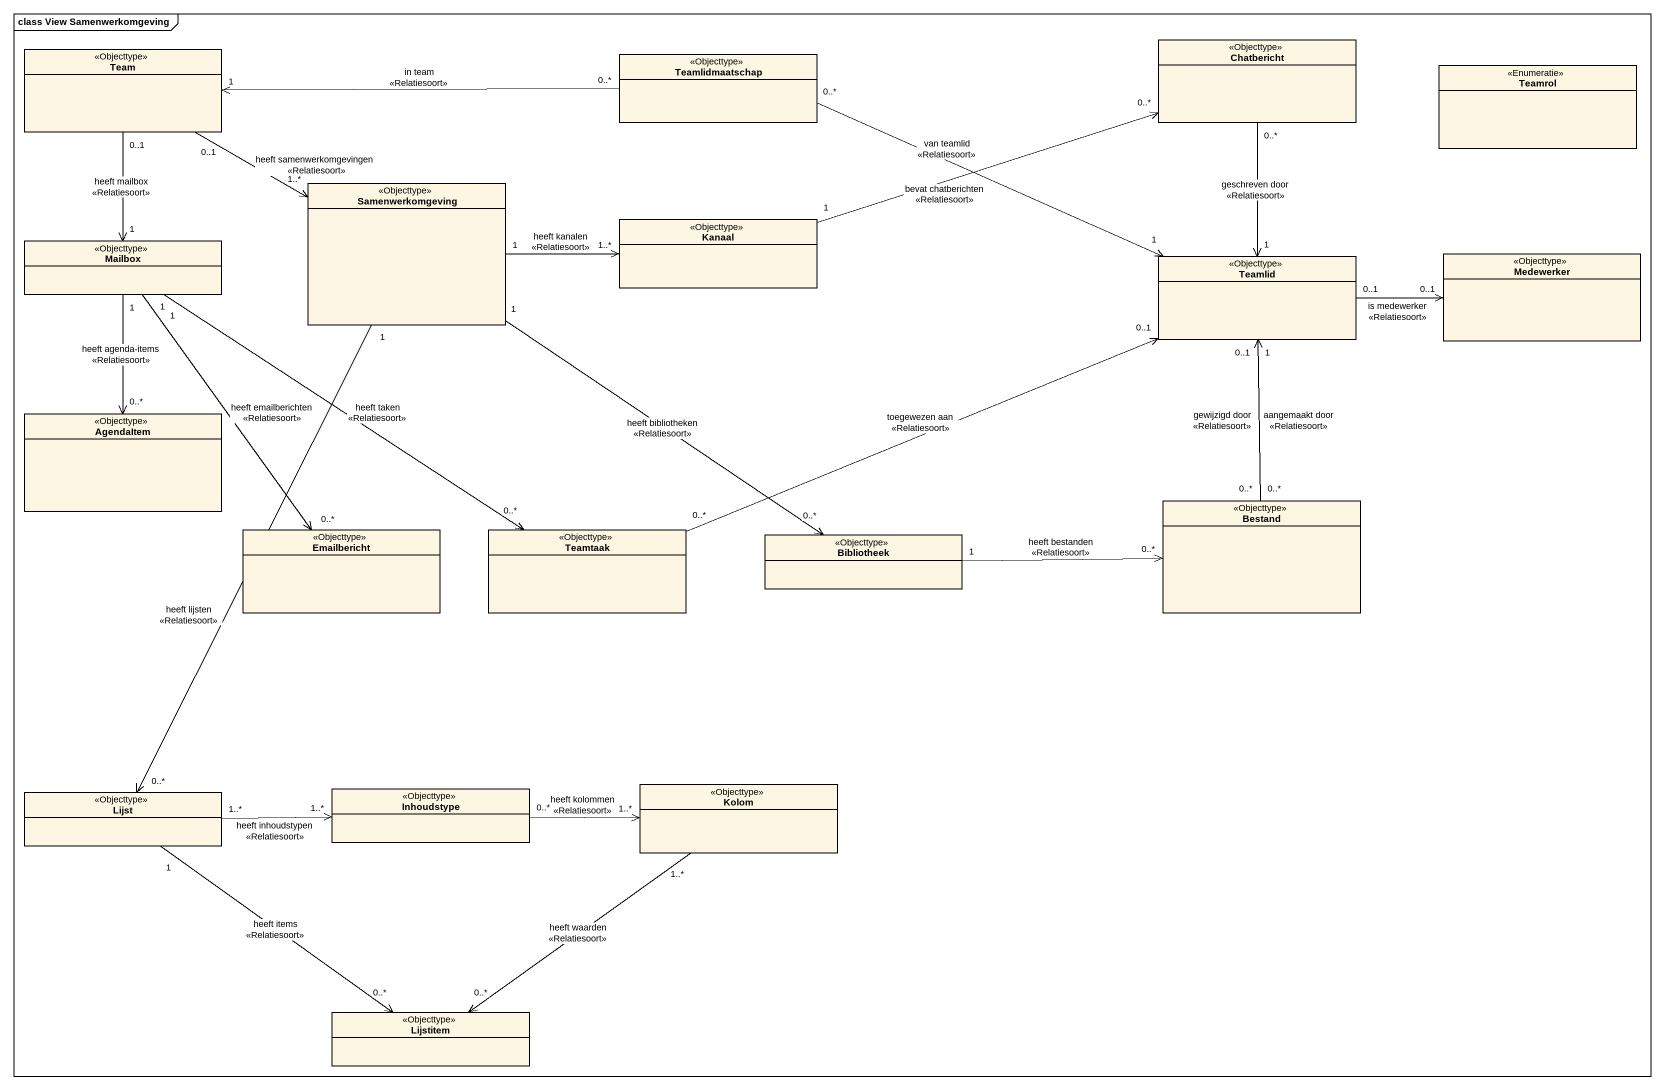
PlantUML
@startuml
mainframe class View Samenwerkomgeving
hide circle
hide empty members
class Team <<Objecttype>>
class Teamlidmaatschap <<Objecttype>>
class Chatbericht <<Objecttype>>
enum Teamrol <<Enumeratie>>
class Samenwerkomgeving <<Objecttype>>
class Mailbox <<Objecttype>>
class Kanaal <<Objecttype>>
class Teamlid <<Objecttype>>
class Medewerker <<Objecttype>>
class AgendaItem <<Objecttype>>
class Bestand <<Objecttype>>
class Emailbericht <<Objecttype>>
class Teamtaak <<Objecttype>>
class Bibliotheek <<Objecttype>>
class Lijst <<Objecttype>>
class Inhoudstype <<Objecttype>>
class Kolom <<Objecttype>>
class Lijstitem <<Objecttype>>
Team "0..1" -right-> "1..*" Samenwerkomgeving : heeft samenwerkomgevingen\n<<Relatiesoort>>
Team "0..1" --> "1" Mailbox : heeft mailbox\n<<Relatiesoort>>
Teamlidmaatschap "0..*" -left-> "1" Team : in team\n<<Relatiesoort>>
Teamlidmaatschap "0..*" -right-> "1" Teamlid : van teamlid\n<<Relatiesoort>>
Chatbericht "0..*" --> "1" Teamlid : geschreven door\n<<Relatiesoort>>
Samenwerkomgeving "1" -right-> "1..*" Kanaal : heeft kanalen\n<<Relatiesoort>>
Samenwerkomgeving "1" --> "0..*" Bibliotheek : heeft bibliotheken\n<<Relatiesoort>>
Samenwerkomgeving "1" --> "0..*" Lijst : heeft lijsten\n<<Relatiesoort>>
Mailbox "1" --> "0..*" AgendaItem : heeft agenda-items\n<<Relatiesoort>>
Mailbox "1" --> "0..*" Emailbericht : heeft emailberichten\n<<Relatiesoort>>
Mailbox "1" --> "0..*" Teamtaak : heeft taken\n<<Relatiesoort>>
Kanaal "1" -right-> "0..*" Chatbericht : bevat chatberichten\n<<Relatiesoort>>
Teamlid "0..1" -right-> "0..1" Medewerker : is medewerker\n<<Relatiesoort>>
Bestand "0..*" -up-> "1" Teamlid : aangemaakt door\n<<Relatiesoort>>
Bestand "0..*" -up-> "0..1" Teamlid : gewijzigd door\n<<Relatiesoort>>
Teamtaak "0..*" -right-> "0..1" Teamlid : toegewezen aan\n<<Relatiesoort>>
Bibliotheek "1" -right-> "0..*" Bestand : heeft bestanden\n<<Relatiesoort>>
Lijst "1..*" -right-> "1..*" Inhoudstype : heeft inhoudstypen\n<<Relatiesoort>>
Lijst "1" --> "0..*" Lijstitem : heeft items\n<<Relatiesoort>>
Inhoudstype "0..*" -right-> "1..*" Kolom : heeft kolommen\n<<Relatiesoort>>
Kolom "1..*" --> "0..*" Lijstitem : heeft waarden\n<<Relatiesoort>>
@enduml
